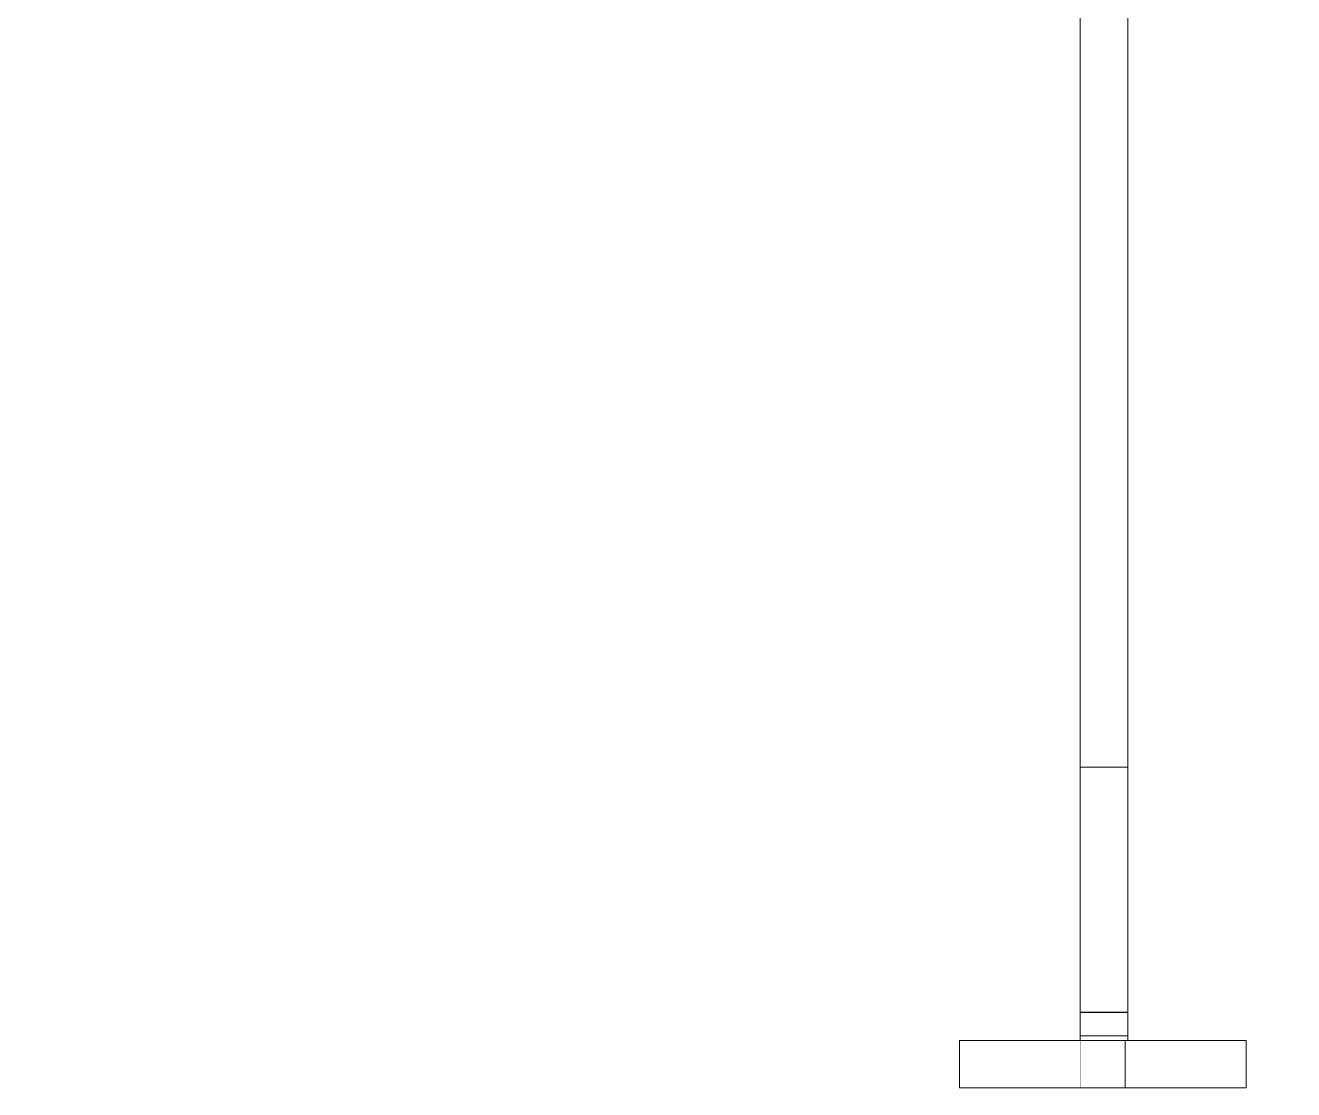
# Model space of a CAD drawing. Header units: millimetres. Extents: x -46169 to 237885, y -84465 to 18123.
# Drawn here: x 226212.7 to 226480.5, y -80952.7 to -80728 of the extents above; entities that cross this region are included whole.
import ezdxf

# ---------------------------------------------------------------- set-up
doc = ezdxf.new("R2010")
doc.units = ezdxf.units.MM
doc.header["$MEASUREMENT"] = 0
doc.linetypes.add('Wipeout_Contour', pattern=[1000, 0, -1000])
doc.layers.add('New_A-20-M_Floor_Slab', color=7, linetype='Continuous')
doc.layers.add('New_A-35-M_FFE_Fixed', color=7, linetype='Continuous')
doc.layers.add('New_A-35-M_FFE_Fixed_Pen_No__1', color=7, linetype='Continuous', lineweight=13)

# ---------------------------------------------------------------- blocks, each defined once
blk = doc.blocks.new('Section Elem_266_4', base_point=(208268.76, -84332.61))
at = {"color": 254, "linetype": 'Wipeout_Contour', "lineweight": 0, "ltscale": 43042086.18620662}
blk.add_wipeout([(222238.62, -80784.11), (222303.32, -80784.11), (222303.32, -80953.11), (233391.17, -80953.11), (233391.17, -80952.86), (233326.46, -80952.86), (233326.46, -80783.86), (233391.17, -80783.86), (233391.17, -80715.11), (233320.44, -80715.11), (233320.44, -80952.36), (233285.44, -80952.36), (233285.44, -80942.36), (233310.44, -80942.36), (233310.44, -80715.11), (233045.44, -80715.11), (233045.44, -80952.36), (233010.44, -80952.36), (233010.44, -80942.36), (233035.44, -80942.36), (233035.44, -80715.11), (232495.44, -80715.11), (232495.44, -80942.36), (232520.94, -80942.36), (232520.94, -80952.36), (232459.94, -80952.36), (232459.94, -80942.36), (232485.44, -80942.36), (232485.44, -80715.11), (231945.44, -80715.11), (231945.44, -80942.36), (231970.44, -80942.36), (231970.44, -80952.36), (231909.94, -80952.36), (231909.94, -80942.36), (231935.44, -80942.36), (231935.44, -80715.11), (231395.44, -80715.11), (231395.44, -80942.36), (231420.44, -80942.36), (231420.44, -80952.36), (231359.94, -80952.36), (231359.94, -80942.36), (231385.44, -80942.36), (231385.44, -80715.11), (230845.44, -80715.11), (230845.44, -80942.36), (230870.44, -80942.36), (230870.44, -80952.36), (230809.94, -80952.36), (230809.94, -80942.36), (230835.44, -80942.36), (230835.44, -80715.11), (230295.44, -80715.11), (230295.44, -80942.36), (230320.44, -80942.36), (230320.44, -80952.36), (230259.94, -80952.36), (230259.94, -80942.36), (230285.44, -80942.36), (230285.44, -80715.11), (229745.44, -80715.11), (229745.44, -80942.36), (229770.44, -80942.36), (229770.44, -80952.36), (229710.44, -80952.36), (229710.44, -80942.36), (229735.44, -80942.36), (229735.44, -80715.11), (229195.44, -80715.11), (229195.44, -80942.36), (229220.94, -80942.36), (229220.94, -80952.36), (229159.94, -80952.36), (229159.94, -80942.36), (229185.44, -80942.36), (229185.44, -80715.11), (228645.44, -80715.11), (228645.44, -80942.36), (228670.44, -80942.36), (228670.44, -80952.36), (228610.44, -80952.36), (228610.44, -80942.36), (228635.44, -80942.36), (228635.44, -80715.11), (228095.44, -80715.11), (228095.44, -80942.36), (228120.94, -80942.36), (228120.94, -80952.36), (228059.94, -80952.36), (228059.94, -80942.36), (228085.44, -80942.36), (228085.44, -80715.11), (227545.44, -80715.11), (227545.44, -80942.36), (227570.44, -80942.36), (227570.44, -80952.36), (227510.44, -80952.36), (227510.44, -80942.36), (227535.44, -80942.36), (227535.44, -80715.11), (226995.44, -80715.11), (226995.44, -80942.36), (227020.94, -80942.36), (227020.94, -80952.36), (226959.94, -80952.36), (226959.94, -80942.36), (226985.44, -80942.36), (226985.44, -80715.11), (226445.44, -80715.11), (226445.44, -80942.36), (226470.44, -80942.36), (226470.44, -80952.36), (226409.94, -80952.36), (226409.94, -80942.36), (226435.44, -80942.36), (226435.44, -80715.11), (225895.44, -80715.11), (225895.44, -80942.36), (225920.44, -80942.36), (225920.44, -80952.36), (225860.44, -80952.36), (225860.44, -80942.36), (225885.44, -80942.36), (225885.44, -80715.11), (225345.44, -80715.11), (225345.44, -80942.36), (225370.94, -80942.36), (225370.94, -80952.36), (225309.94, -80952.36), (225309.94, -80942.36), (225335.44, -80942.36), (225335.44, -80715.11), (224795.44, -80715.11), (224795.44, -80942.36), (224820.44, -80942.36), (224820.44, -80952.36), (224760.44, -80952.36), (224760.44, -80942.36), (224785.44, -80942.36), (224785.44, -80715.11), (224245.44, -80715.11), (224245.44, -80942.36), (224270.94, -80942.36), (224270.94, -80952.36), (224209.94, -80952.36), (224209.94, -80942.36), (224235.44, -80942.36), (224235.44, -80715.11), (223695.44, -80715.11), (223695.44, -80942.36), (223720.44, -80942.36), (223720.44, -80952.36), (223660.44, -80952.36), (223660.44, -80942.36), (223685.44, -80942.36), (223685.44, -80715.11), (223145.44, -80715.11), (223145.44, -80942.36), (223170.94, -80942.36), (223170.94, -80952.36), (223109.94, -80952.36), (223109.94, -80942.36), (223135.44, -80942.36), (223135.44, -80715.11), (222595.44, -80715.11), (222595.44, -80942.36), (222620.44, -80942.36), (222620.44, -80952.36), (222585.44, -80952.36), (222585.44, -80715.11), (222320.44, -80715.11), (222320.44, -80942.36), (222345.44, -80942.36), (222345.44, -80952.36), (222310.44, -80952.36), (222310.44, -80715.11), (222238.62, -80715.11)], dxfattribs=at).dxf.layer = 'New_A-20-M_Floor_Slab'
blk = doc.blocks.new('Section Elem_284_4', base_point=(208268.76, -84332.61))
at = {"color": 254, "linetype": 'Wipeout_Contour', "lineweight": 0, "ltscale": 961655.26414}
blk.add_wipeout([(226435.44, -80884.65), (226445.44, -80884.65), (226445.44, -80651.97), (226435.44, -80651.97)], dxfattribs=at).dxf.layer = 'New_A-35-M_FFE_Fixed'
at = {"color": 254, "linetype": 'Wipeout_Contour', "lineweight": 0, "ltscale": 961832.290877}
blk.add_wipeout([(226435.44, -80904.95), (226445.44, -80904.95), (226445.44, -80895.1), (226435.44, -80895.1)], dxfattribs=at).dxf.layer = 'New_A-35-M_FFE_Fixed'
at = {"color": 254, "linetype": 'Wipeout_Contour', "lineweight": 0, "ltscale": 961882.017772}
blk.add_wipeout([(226445.44, -80937.2), (226445.44, -80936.74), (226435.44, -80936.74), (226435.44, -80937.2)], dxfattribs=at).dxf.layer = 'New_A-35-M_FFE_Fixed'
at = {"color": 254, "linetype": 'Wipeout_Contour', "lineweight": 0, "ltscale": 961943.087287}
blk.add_wipeout([(226435.44, -80952.36), (226470.44, -80952.36), (226470.44, -80942.36), (226435.44, -80942.36)], dxfattribs=at).dxf.layer = 'New_A-35-M_FFE_Fixed'
at = {"layer": 'New_A-35-M_FFE_Fixed_Pen_No__1', "linetype": 'Continuous'}
for q in [(226470.44, -80942.36), (226444.94, -80952.36)]:
    blk.add_line((226470.44, -80952.36), q, dxfattribs=at)
at = {"color": 254, "linetype": 'Wipeout_Contour', "lineweight": 0, "ltscale": 961818.633813}
blk.add_wipeout([(226445.44, -80884.65), (226435.44, -80884.65), (226435.44, -80895.1), (226445.44, -80895.1)], dxfattribs=at).dxf.layer = 'New_A-35-M_FFE_Fixed'
at = {"color": 254, "linetype": 'Wipeout_Contour', "lineweight": 0, "ltscale": 961844.93136}
blk.add_wipeout([(226445.44, -80913.88), (226445.44, -80904.95), (226435.44, -80904.95), (226435.44, -80913.88)], dxfattribs=at).dxf.layer = 'New_A-35-M_FFE_Fixed'
at = {"color": 254, "linetype": 'Wipeout_Contour', "lineweight": 0, "ltscale": 961882.669582}
blk.add_wipeout([(226445.44, -80937.7), (226445.44, -80937.2), (226435.44, -80937.2), (226435.44, -80937.7)], dxfattribs=at).dxf.layer = 'New_A-35-M_FFE_Fixed'
at = {"color": 254, "linetype": 'Wipeout_Contour', "lineweight": 0, "ltscale": 961856.150903}
blk.add_wipeout([(226445.44, -80921.62), (226445.44, -80913.88), (226435.44, -80913.88), (226435.44, -80921.62)], dxfattribs=at).dxf.layer = 'New_A-35-M_FFE_Fixed'
at = {"color": 254, "linetype": 'Wipeout_Contour', "lineweight": 0, "ltscale": 961884.767964}
blk.add_wipeout([(226445.44, -80939.44), (226445.44, -80938.58), (226435.44, -80938.58), (226435.44, -80939.44)], dxfattribs=at).dxf.layer = 'New_A-35-M_FFE_Fixed'
at = {"color": 254, "linetype": 'Wipeout_Contour', "lineweight": 0, "ltscale": 961865.590503}
blk.add_wipeout([(226445.44, -80927.91), (226445.44, -80921.62), (226435.44, -80921.62), (226435.44, -80927.91)], dxfattribs=at).dxf.layer = 'New_A-35-M_FFE_Fixed'
at = {"color": 254, "linetype": 'Wipeout_Contour', "lineweight": 0, "ltscale": 961883.676008}
blk.add_wipeout([(226445.44, -80937.82), (226435.44, -80937.82), (226435.44, -80938.58), (226445.44, -80938.58)], dxfattribs=at).dxf.layer = 'New_A-35-M_FFE_Fixed'
at = {"color": 254, "linetype": 'Wipeout_Contour', "lineweight": 0, "ltscale": 961872.948034}
blk.add_wipeout([(226445.44, -80927.91), (226435.44, -80927.91), (226435.44, -80932.55), (226445.44, -80932.55)], dxfattribs=at).dxf.layer = 'New_A-35-M_FFE_Fixed'
at = {"color": 254, "linetype": 'Wipeout_Contour', "lineweight": 0, "ltscale": 961881.51521}
blk.add_wipeout([(226445.44, -80936.74), (226445.44, -80936.45), (226435.44, -80936.45), (226435.44, -80936.74)], dxfattribs=at).dxf.layer = 'New_A-35-M_FFE_Fixed'
at = {"color": 254, "linetype": 'Wipeout_Contour', "lineweight": 0, "ltscale": 961885.981292}
blk.add_wipeout([(226445.44, -80940.38), (226445.44, -80939.44), (226435.44, -80939.44), (226435.44, -80940.38)], dxfattribs=at).dxf.layer = 'New_A-35-M_FFE_Fixed'
at = {"color": 254, "linetype": 'Wipeout_Contour', "lineweight": 0, "ltscale": 961880.275932}
blk.add_wipeout([(226445.44, -80935.95), (226445.44, -80935.4), (226435.44, -80935.4), (226435.44, -80935.95)], dxfattribs=at).dxf.layer = 'New_A-35-M_FFE_Fixed'
at = {"color": 254, "linetype": 'Wipeout_Contour', "lineweight": 0, "ltscale": 961888.599216}
blk.add_wipeout([(226445.44, -80941.36), (226435.44, -80941.36), (226435.44, -80942.36), (226445.44, -80942.36)], dxfattribs=at).dxf.layer = 'New_A-35-M_FFE_Fixed'
at = {"color": 254, "linetype": 'Wipeout_Contour', "lineweight": 0, "ltscale": 961881.259007}
blk.add_wipeout([(226445.44, -80936.45), (226445.44, -80936.36), (226435.44, -80936.36), (226435.44, -80936.45)], dxfattribs=at).dxf.layer = 'New_A-35-M_FFE_Fixed'
at = {"color": 254, "linetype": 'Wipeout_Contour', "lineweight": 0, "ltscale": 961887.269367}
blk.add_wipeout([(226445.44, -80941.36), (226445.44, -80940.38), (226435.44, -80940.38), (226435.44, -80941.36)], dxfattribs=at).dxf.layer = 'New_A-35-M_FFE_Fixed'
at = {"layer": 'New_A-35-M_FFE_Fixed_Pen_No__1', "linetype": 'Continuous'}
for p, q in [((226435.44, -80952.36), (226435.44, -80942.36)), ((226470.44, -80942.36), (226444.94, -80942.36))]:
    blk.add_line(p, q, dxfattribs=at)
at = {"color": 254, "linetype": 'Wipeout_Contour', "lineweight": 0, "ltscale": 961877.987964}
blk.add_wipeout([(226445.44, -80932.55), (226435.44, -80932.55), (226435.44, -80935.4), (226445.44, -80935.4)], dxfattribs=at).dxf.layer = 'New_A-35-M_FFE_Fixed'
blk = doc.blocks.new('Section Elem_289_4', base_point=(208268.76, -84332.61))
at = {"layer": 'New_A-35-M_FFE_Fixed_Pen_No__1', "linetype": 'Continuous'}
for p, q in [((226435.44, -80884.65), (226435.44, -80651.97)), ((226445.44, -80884.65), (226445.44, -80651.97)), ((226445.44, -80884.65), (226435.44, -80884.65)), ((226435.44, -80895.1), (226435.44, -80884.65)), ((226445.44, -80895.1), (226445.44, -80884.65)), ((226435.44, -80904.95), (226435.44, -80895.1)), ((226445.44, -80904.95), (226445.44, -80895.1)), ((226435.44, -80913.88), (226435.44, -80904.95)), ((226445.44, -80913.88), (226445.44, -80904.95)), ((226435.44, -80921.62), (226435.44, -80913.88)), ((226445.44, -80921.62), (226445.44, -80913.88)), ((226435.44, -80927.91), (226435.44, -80921.62)), ((226445.44, -80927.91), (226445.44, -80921.62)), ((226435.44, -80932.55), (226435.44, -80927.91)), ((226445.44, -80932.55), (226445.44, -80927.91)), ((226435.44, -80940.38), (226435.44, -80939.44)), ((226445.44, -80940.38), (226445.44, -80939.44)), ((226445.44, -80941.36), (226445.44, -80940.38)), ((226445.44, -80942.36), (226445.44, -80941.36)), ((226444.94, -80952.36), (226444.94, -80942.36))]:
    blk.add_line(p, q, dxfattribs=at)
at = {"color": 254, "linetype": 'Wipeout_Contour', "lineweight": 0, "ltscale": 961880.921313}
blk.add_wipeout([(226445.44, -80936.36), (226445.44, -80935.95), (226435.44, -80935.95), (226435.44, -80936.36)], dxfattribs=at).dxf.layer = 'New_A-35-M_FFE_Fixed'
at = {"color": 254, "linetype": 'Wipeout_Contour', "lineweight": 0, "ltscale": 961883.088135}
blk.add_wipeout([(226445.44, -80937.82), (226445.44, -80937.7), (226435.44, -80937.7), (226435.44, -80937.82)], dxfattribs=at).dxf.layer = 'New_A-35-M_FFE_Fixed'
at = {"color": 254, "linetype": 'Wipeout_Contour', "lineweight": 0, "ltscale": 961829.148095}
blk.add_wipeout([(226409.94, -80952.36), (226435.44, -80952.36), (226435.44, -80942.36), (226409.94, -80942.36)], dxfattribs=at).dxf.layer = 'New_A-35-M_FFE_Fixed'
at = {"layer": 'New_A-35-M_FFE_Fixed_Pen_No__1', "linetype": 'Continuous'}
for p, q in [((226435.44, -80935.4), (226435.44, -80932.55)), ((226445.44, -80935.4), (226445.44, -80932.55)), ((226435.44, -80936.36), (226435.44, -80935.4)), ((226445.44, -80936.36), (226435.44, -80936.36)), ((226435.44, -80936.45), (226435.44, -80936.36)), ((226435.44, -80936.74), (226435.44, -80936.45)), ((226445.44, -80936.36), (226445.44, -80935.4)), ((226445.44, -80936.45), (226445.44, -80936.36)), ((226445.44, -80936.74), (226445.44, -80936.45)), ((226435.44, -80937.2), (226435.44, -80936.74)), ((226435.44, -80937.82), (226435.44, -80937.2)), ((226435.44, -80938.58), (226435.44, -80937.82)), ((226435.44, -80939.44), (226435.44, -80938.58)), ((226445.44, -80937.2), (226445.44, -80936.74)), ((226445.44, -80937.82), (226445.44, -80937.2)), ((226445.44, -80938.58), (226445.44, -80937.82)), ((226445.44, -80939.44), (226445.44, -80938.58)), ((226435.44, -80941.36), (226435.44, -80940.38)), ((226445.44, -80941.36), (226435.44, -80941.36)), ((226435.44, -80942.36), (226435.44, -80941.36)), ((226409.94, -80942.36), (226444.94, -80942.36)), ((226409.94, -80952.36), (226409.94, -80942.36)), ((226409.94, -80952.36), (226444.94, -80952.36))]:
    blk.add_line(p, q, dxfattribs=at)

msp = doc.modelspace()

# ---------------------------------------------------------------- block references
at = {"layer": 'New_A-20-M_Floor_Slab'}
msp.add_blockref('Section Elem_266_4', (208268.76, -84332.61), dxfattribs=at)

# ---------------------------------------------------------------- next in the draw order: block references
at = {"layer": 'New_A-35-M_FFE_Fixed'}
msp.add_blockref('Section Elem_284_4', (208268.76, -84332.61), dxfattribs=at)

# ---------------------------------------------------------------- next in the draw order: block references
msp.add_blockref('Section Elem_289_4', (208268.76, -84332.61), dxfattribs=at)

doc.saveas('drawing.dxf')
